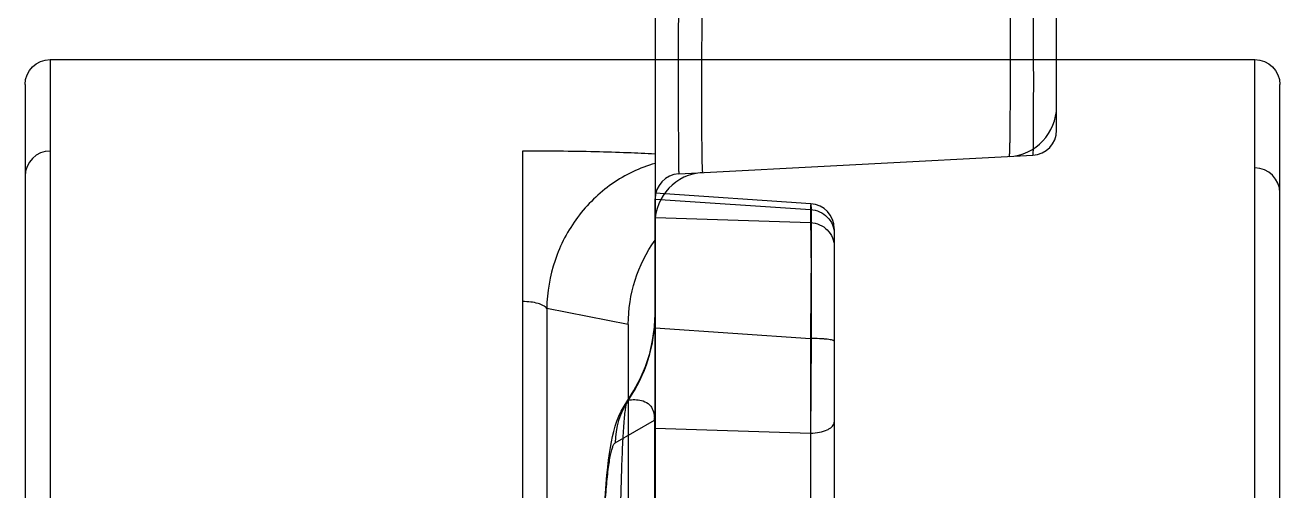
# Model space of a CAD drawing. Header units: millimetres. Extents: x 28656 to 29764, y -21384 to -20601.
# Drawn here: x 28886.14 to 28911.14, y -20729.55 to -20720.28 of the extents above; entities that cross this region are included whole.
import ezdxf

# ---------------------------------------------------------------- set-up
doc = ezdxf.new("R2010")
doc.units = ezdxf.units.MM
doc.header["$LTSCALE"] = 8
doc.layers.add('Cav-cor', color=30, linetype='Continuous')
doc.layers.add('dim', color=3, linetype='Continuous', lineweight=15)

# ---------------------------------------------------------------- blocks, each defined once
blk = doc.blocks.new('20160903.083130')
at = {"layer": 'Cav-cor', "color": 241}
for p, q in [((-0.2369, 58.5104), (-0.2369, 53.3917)), ((1.7631, 53.7338), (1.7631, 58.5104)), ((-3.2494, 54.0858), (-3.2494, 45.4349)), ((-3.2494, 54.0858), (2.7506, 54.0858)), ((2.7506, 45.4349), (2.7506, 54.0858)), ((-3.3744, 53.9606), (-3.3744, 45.5601)), ((2.8756, 45.5601), (2.8756, 53.9606)), ((-0.8968, 53.6304), (-0.8968, 51.349)), ((1.6459, 53.6407), (1.6459, 53.6402)), ((-0.1185, 53.5166), (1.6446, 53.609)), ((0.539, 53.3681), (-0.2369, 53.4206)), ((-0.2369, 23.4378), (-0.2369, 53.3917)), ((-0.2369, 53.3915), (0.5371, 53.3391)), ((0.5371, 53.3391), (0.5371, 53.2747)), ((-0.2353, 53.3003), (-0.2369, 53.3004)), ((-0.2353, 53.3003), (0.5371, 53.2747)), ((0.6556, 53.2434), (0.6556, 50.7042)), ((-0.7761, 52.8474), (-0.7761, 51.349)), ((-0.3702, 52.768), (-0.7761, 52.8474)), ((-0.2399, 52.7537), (-0.2369, 52.8204)), ((-0.3702, 52.768), (-0.3702, 51.6299)), ((-0.2488, 52.6874), (-0.2399, 52.7537)), ((-0.2369, 52.7498), (0.5371, 52.6975)), ((0.5371, 52.6975), (0.5371, 50.6598)), ((-0.3698, 52.3913), (-0.3734, 52.3891)), ((-0.4349, 52.1787), (-0.2398, 52.2914)), ((-0.4268, 52.2857), (-0.4169, 52.3108)), ((-0.2398, 52.2914), (-0.2398, 50.3998)), ((-0.2398, 52.2914), (-0.2369, 52.2914)), ((-0.2369, 52.2521), (0.5371, 52.2264)), ((-0.4726, 52.0568), (-0.4684, 52.0925))]:
    blk.add_line(p, q, dxfattribs=at)
for points in [[(-0.3417, 52.4382), (-0.3102, 52.4971), (-0.2841, 52.5587), (-0.2636, 52.6223), (-0.2488, 52.6874)], [(-0.4052, 52.3358), (-0.3913, 52.3615), (-0.3417, 52.4382)], [(-0.4353, 52.2605), (-0.4268, 52.2857), (-0.4168, 52.3108), (-0.4052, 52.3358), (-0.3912, 52.3615)], [(-0.4684, 52.0925), (-0.464, 52.1251), (-0.4594, 52.155), (-0.4543, 52.1829), (-0.4488, 52.2094), (-0.4425, 52.2351), (-0.4353, 52.2605)], [(-0.487, 51.876), (-0.4838, 51.9275), (-0.4803, 51.9746), (-0.4765, 52.0176), (-0.4726, 52.0568)]]:
    blk.add_lwpolyline(points, dxfattribs=at)
for centre, radius, start, end in [((1.5131, 53.8524), 0.25, 273, 0), ((1.6381, 53.7338), 0.125, 273, 0), ((-3.2495, 53.5055), 0.1249, 89.95816, 179.95781), ((0.0131, 53.2731), 0.25, 93, 180), ((-0.1119, 53.3917), 0.125, 93, 180), ((2.7507, 53.4212), 0.1249, 0.04219, 90.04184), ((0.5306, 53.2434), 0.125, 0, 86.13309), ((-0.9832, 52.8164), 0.7463, 325.27571, 359.9934), ((-0.061, 52.1806), 0.3738, 145.6942, 180.27716), ((-0.4162, 52.2931), 0.1764, 0.48888, 2.76816), ((-0.4277, 52.293), 0.1879, 359.49855, 0.49244)]:
    blk.add_arc(centre, radius, start, end, dxfattribs=at)
at = {"layer": 'Cav-cor', "color": 241, "extrusion": (0, 0, -1)}
for centre, major_axis, ratio, start_param, end_param in [((-3.2494, 53.9606), (0, 0.1252), 0.99863, 4.712389, 6.283185), ((2.7506, 53.9606), (0, -0.1252), 0.99863, 3.141593, 4.712389), ((0.4063, 52.7579), (-0.763, 0.1492), 0.964691, 6.096695, 6.691267)]:
    blk.add_ellipse(centre, major_axis=major_axis, ratio=ratio, start_param=start_param, end_param=end_param, dxfattribs=at)
at = {"layer": 'Cav-cor', "color": 241}
for points, knots in [([(1.5262, 55.1007), (1.527, 55.0033), (1.5285, 54.8122), (1.53, 54.5769), (1.5308, 54.3969), (1.5312, 54.2712), (1.5315, 54.1535), (1.5316, 54.0449), (1.5315, 53.9465), (1.5313, 53.8593), (1.5309, 53.7939), (1.5305, 53.7477), (1.5302, 53.718), (1.5298, 53.6915), (1.5294, 53.6685), (1.529, 53.6489), (1.5285, 53.6328), (1.5281, 53.6216), (1.5277, 53.6144), (1.5274, 53.6103), (1.5271, 53.6072), (1.5269, 53.6048), (1.5266, 53.6036), (1.5264, 53.6028), (1.5262, 53.6028)], [0, 0, 0, 0, 0.19505, 0.38261, 0.47131, 0.555472, 0.634284, 0.706986, 0.772876, 0.83132, 0.881757, 0.903818, 0.923702, 0.941363, 0.956758, 0.96985, 0.98061, 0.989013, 0.992325, 0.995042, 0.997163, 0.998689, 0.999624, 1, 1, 1, 1]), ([(-0.1185, 55.0145), (-0.1189, 54.9171), (-0.1196, 54.7259), (-0.1204, 54.4905), (-0.1208, 54.3104), (-0.121, 54.1847), (-0.1211, 54.0669), (-0.1212, 53.9583), (-0.1211, 53.8599), (-0.121, 53.7726), (-0.1208, 53.7073), (-0.1206, 53.6612), (-0.1205, 53.6314), (-0.1203, 53.605), (-0.1201, 53.582), (-0.1199, 53.5625), (-0.1196, 53.5464), (-0.1194, 53.5352), (-0.1192, 53.5281), (-0.1191, 53.524), (-0.1189, 53.5209), (-0.1188, 53.5185), (-0.1186, 53.5175), (-0.1186, 53.5166), (-0.1185, 53.5166)], [0, 0, 0, 0, 0.195132, 0.382793, 0.471545, 0.555755, 0.634609, 0.707341, 0.773248, 0.831695, 0.882117, 0.904165, 0.924032, 0.941671, 0.957041, 0.970105, 0.980833, 0.9892, 0.992493, 0.995188, 0.997286, 0.998785, 0.999687, 1, 1, 1, 1]), ([(1.6446, 54.8573), (1.6453, 54.72), (1.6465, 54.4607), (1.6474, 54.1086), (1.6474, 53.8617), (1.6468, 53.7154), (1.6463, 53.662), (1.6459, 53.6407)], [0, 0, 0, 0, 0.338558, 0.63922, 0.868252, 0.947483, 1, 1, 1, 1]), ([(0, 54.7711), (-0.0008, 54.6899), (-0.0023, 54.5305), (-0.0038, 54.3343), (-0.0046, 54.1842), (-0.0051, 54.0794), (-0.0053, 53.9813), (-0.0054, 53.8907), (-0.0053, 53.8087), (-0.0051, 53.736), (-0.0047, 53.6733), (-0.0042, 53.6275), (-0.0037, 53.5964), (-0.0033, 53.5772), (-0.0028, 53.5609), (-0.0024, 53.5476), (-0.0019, 53.5372), (-0.0014, 53.5303), (-0.001, 53.5264), (-0.0007, 53.5244), (-0.0005, 53.5234), (-0.0002, 53.5228), (0, 53.5228)], [0, 0, 0, 0, 0.195128, 0.382796, 0.471554, 0.555769, 0.634624, 0.707355, 0.773256, 0.831691, 0.882096, 0.92399, 0.941618, 0.956975, 0.970028, 0.980745, 0.989105, 0.99509, 0.99719, 0.998697, 0.999618, 1, 1, 1, 1]), ([(-0.2369, 53.6147), (-0.2825, 53.6174), (-0.3815, 53.622), (-0.6015, 53.6286), (-0.7759, 53.6304), (-0.8968, 53.6304)], [0, 0, 0, 0, 0.207385, 0.450705, 1, 1, 1, 1]), ([(1.6459, 53.6402), (1.6458, 53.6356), (1.6457, 53.6293), (1.6455, 53.6215), (1.6453, 53.6171), (1.6452, 53.6138), (1.6451, 53.6111), (1.6448, 53.61), (1.6448, 53.609), (1.6446, 53.609)], [0, 0, 0, 0, 0.435348, 0.606886, 0.747495, 0.857088, 0.935601, 0.98307, 1, 1, 1, 1]), ([(-0.2369, 53.5689), (-0.3128, 53.5471), (-0.4591, 53.4771), (-0.6334, 53.3074), (-0.7473, 53.0904), (-0.775, 52.9282), (-0.7761, 52.8474)], [0, 0, 0, 0, 0.246553, 0.495949, 0.747593, 1, 1, 1, 1]), ([(0.539, 53.3681), (0.5391, 53.3681), (0.5392, 53.3677), (0.5393, 53.3672), (0.5394, 53.3662), (0.5396, 53.3641), (0.5397, 53.3605), (0.5399, 53.355), (0.5401, 53.348), (0.5402, 53.3394), (0.5404, 53.3294), (0.5405, 53.313), (0.5407, 53.2889), (0.5407, 53.2559), (0.5407, 53.2175), (0.5407, 53.1741), (0.5405, 53.126), (0.5401, 53.0539), (0.5395, 52.9553), (0.5384, 52.8295), (0.5376, 52.7423), (0.5371, 52.6975)], [0, 0, 0, 0, 0.00036, 0.001268, 0.002753, 0.004818, 0.010689, 0.018875, 0.029361, 0.042125, 0.057143, 0.074383, 0.115383, 0.164784, 0.222171, 0.287063, 0.358915, 0.437122, 0.609921, 0.799663, 1, 1, 1, 1]), ([(0.5371, 53.3391), (0.5528, 53.3384), (0.584, 53.331), (0.6232, 53.3041), (0.6494, 53.265), (0.6556, 53.2343), (0.6556, 53.2192)], [0, 0, 0, 0, 0.254531, 0.506312, 0.754434, 1, 1, 1, 1]), ([(0.5371, 53.2747), (0.5528, 53.2739), (0.584, 53.2666), (0.6232, 53.2397), (0.6494, 53.2006), (0.6556, 53.1699), (0.6556, 53.1547)], [0, 0, 0, 0, 0.254531, 0.506312, 0.754434, 1, 1, 1, 1]), ([(0.5371, 53.2747), (0.5379, 53.2541), (0.5389, 53.2025), (0.54, 53.1111), (0.5406, 52.9932), (0.5409, 52.8004), (0.5401, 52.5425), (0.5383, 52.3315), (0.5371, 52.2264)], [0, 0, 0, 0, 0.058955, 0.147615, 0.261826, 0.396196, 0.699262, 1, 1, 1, 1]), ([(-0.7761, 52.8474), (-0.7802, 52.8531), (-0.7944, 52.8631), (-0.8217, 52.8732), (-0.8571, 52.8799), (-0.8831, 52.8814), (-0.8968, 52.8814)], [0, 0, 0, 0, 0.163264, 0.392248, 0.67913, 1, 1, 1, 1]), ([(0.6556, 52.6844), (0.6556, 52.6855), (0.652, 52.6879), (0.6456, 52.6896), (0.6346, 52.6919), (0.6202, 52.6936), (0.6025, 52.6952), (0.5745, 52.6969), (0.5524, 52.6974), (0.5371, 52.6975)], [0, 0, 0, 0, 0.027684, 0.086351, 0.178065, 0.30041, 0.449334, 0.619674, 1, 1, 1, 1]), ([(-0.4119, 51.3845), (-0.4119, 51.4465), (-0.4115, 51.5687), (-0.4096, 51.7474), (-0.4065, 51.9148), (-0.4028, 52.0442), (-0.3991, 52.137), (-0.3962, 52.1969), (-0.393, 52.2493), (-0.3897, 52.2937), (-0.3861, 52.3297), (-0.3824, 52.3572), (-0.379, 52.3748), (-0.3759, 52.3844), (-0.3743, 52.3878), (-0.3734, 52.3891)], [0, 0, 0, 0, 0.184633, 0.364175, 0.532615, 0.683285, 0.749873, 0.809621, 0.861903, 0.906223, 0.942247, 0.969811, 0.988944, 0.995437, 1, 1, 1, 1]), ([(-0.3698, 52.3913), (-0.359, 52.3927), (-0.3369, 52.3943), (-0.3028, 52.3908), (-0.2733, 52.3776), (-0.2447, 52.3455), (-0.2396, 52.3133), (-0.2398, 52.2914)], [0, 0, 0, 0, 0.170923, 0.342739, 0.531771, 0.658764, 1, 1, 1, 1]), ([(0.5371, 52.2264), (0.5525, 52.2268), (0.5812, 52.2297), (0.6145, 52.2394), (0.6354, 52.2507), (0.6466, 52.2599), (0.6538, 52.27), (0.6556, 52.2776), (0.6556, 52.2811)], [0, 0, 0, 0, 0.329512, 0.61702, 0.73677, 0.838576, 0.924311, 1, 1, 1, 1]), ([(-0.498, 51.3845), (-0.498, 51.4341), (-0.4973, 51.5319), (-0.4943, 51.675), (-0.4892, 51.8088), (-0.4819, 51.9278), (-0.474, 52.0152), (-0.4663, 52.0737), (-0.4607, 52.108), (-0.4548, 52.1355), (-0.4488, 52.1562), (-0.4428, 52.1703), (-0.4376, 52.1772), (-0.4349, 52.1787)], [0, 0, 0, 0, 0.185528, 0.366107, 0.535565, 0.68673, 0.812503, 0.86407, 0.907473, 0.942523, 0.969276, 0.9881, 1, 1, 1, 1])]:
    blk.add_open_spline(points, degree=3, knots=knots, dxfattribs=at)
blk.add_open_spline([(0.539, 53.3681), (0.537, 53.3586), (0.5384, 53.3487), (0.5371, 53.3391)], degree=3, dxfattribs=at)

msp = doc.modelspace()

# ---------------------------------------------------------------- linework, layer by layer
at = {"layer": 'Cav-cor', "color": 241}
msp.add_line((28898.695, -20703.266), (28898.695, -20943.266), dxfattribs=at)

# ---------------------------------------------------------------- block references
at = {"layer": 'dim', "xscale": 4, "yscale": 4, "zscale": 4}
msp.add_blockref('20160903.083130', (28899.643, -20937.307), dxfattribs=at)

doc.saveas('drawing.dxf')
